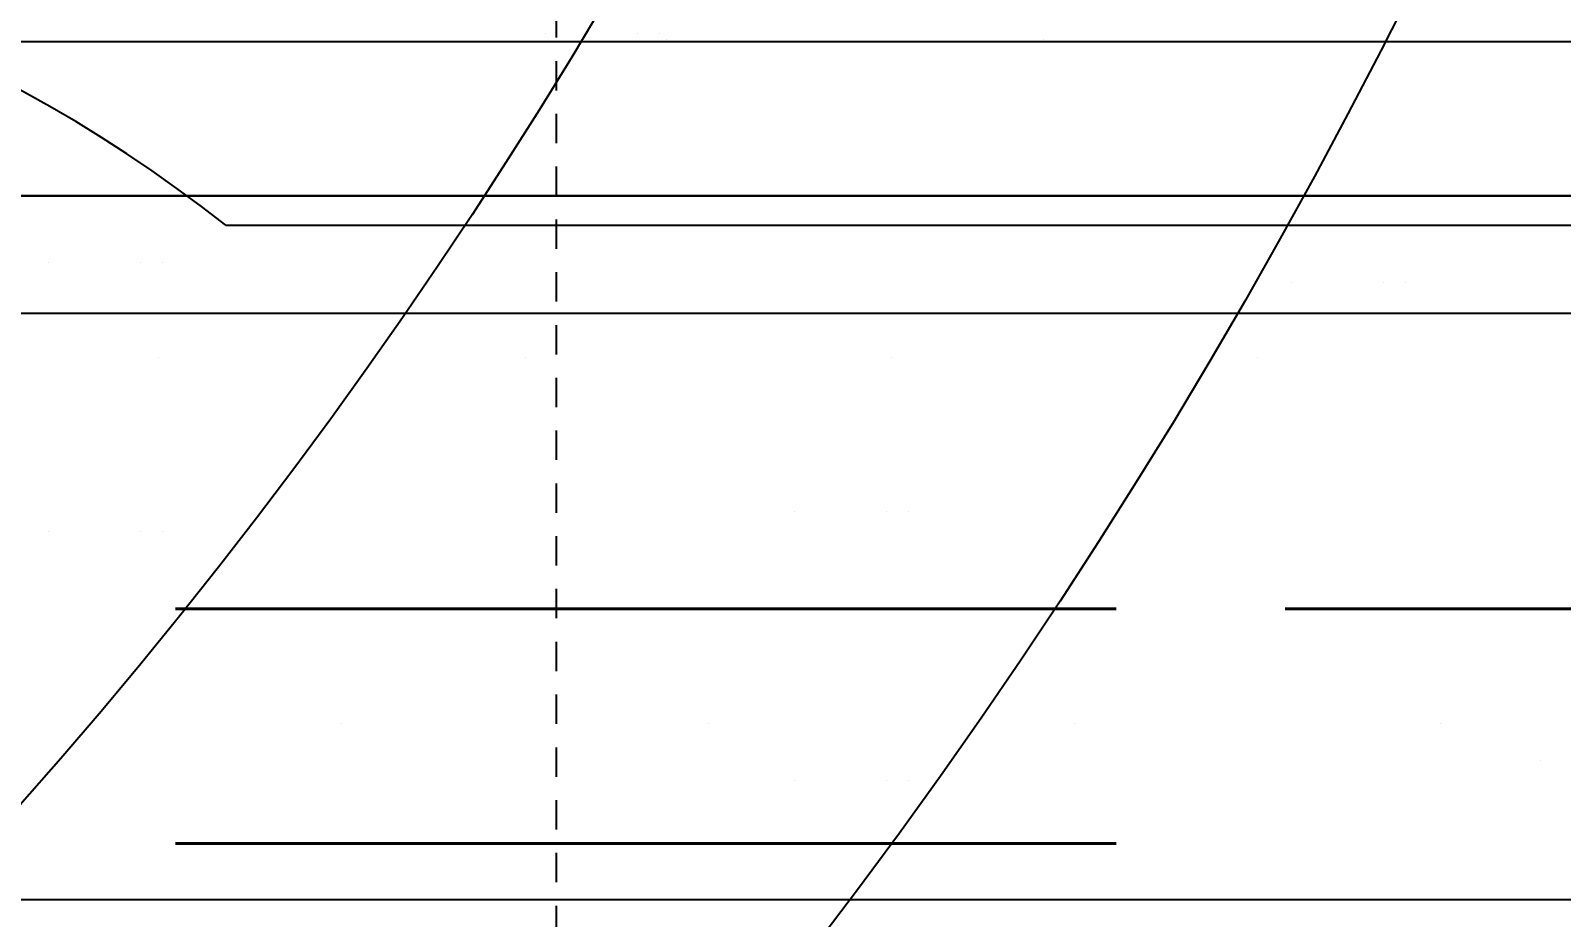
# Model space of a CAD drawing. Header units: inches. Extents: x -31 to 122, y -49 to 49.
# Drawn here: x 16.51 to 23.04, y -15.07 to -11.3 of the extents above; entities that cross this region are included whole.
import ezdxf
from ezdxf.enums import TextEntityAlignment as Align

# ---------------------------------------------------------------- set-up
doc = ezdxf.new("R2010")
doc.units = ezdxf.units.IN
doc.header["$MEASUREMENT"] = 0
doc.linetypes.add('HIDDEN2', pattern=[0.1875, 0.125, -0.0625])
for name, color, linetype in [('M-BLKA', 4, 'Continuous'), ('M-TRBX-AIRT', 4, 'Continuous'), ('M-TRBX-WTRT', 4, 'Continuous')]:
    doc.layers.add(name, color=color, linetype=linetype)
doc.styles.add('BRA-NRW1', font='romans.shx', dxfattribs={"width": 0.65, "height": 8})
doc.styles.add('BRA-NRW2', font='romans.shx', dxfattribs={"width": 0.6, "height": 7})

# ---------------------------------------------------------------- blocks, each defined once
blk = doc.blocks.new('HVIF12')
blk.add_line((11, -12.5), (37, -12.5))
blk = doc.blocks.new('HVRF25')
blk.add_circle((0, 0), 22)
blk = doc.blocks.new('HVRF37')
at = {"linetype": 'HIDDEN2'}
blk.add_lwpolyline([(-18.75, 18.75), (-18.75, -18.75), (18.75, -18.75), (18.75, 18.75)], close=True, dxfattribs=at)
blk.add_circle((0, 0), 31)
blk = doc.blocks.new('HVRF31')
blk.add_circle((0, 0), 25)
blk = doc.blocks.new('hvtb19')
at = {"color": 4}
for p, q in [((18.7036, -11.3086), (18.7036, -11.3086)), ((21.8856, -12.3693), (21.8856, -12.3693)), ((16.5823, -13.4299), (16.5823, -13.4299)), ((19.7643, -14.4906), (19.7643, -14.4906))]:
    blk.add_line(p, q, dxfattribs=at)
blk.add_line((58, -15), (8, -15))
blk = doc.blocks.new('hvtb16e')
blk.add_line((50, -12), (0, -12))
blk = doc.blocks.new('hvtb16c')
at = {"color": 4}
blk.add_line((19.2177, -11.3345), (19.2177, -11.3345), dxfattribs=at)
blk.add_line((56, -12), (6, -12))
blk = doc.blocks.new('hvtb16')
at = {"color": 4}
blk.add_line((20.8249, -11.3345), (20.8249, -11.3345), dxfattribs=at)
blk.add_line((56, -12), (6, -12))
blk = doc.blocks.new('hvtb22e')
at = {"color": 4}
for p, q in [((17.0676, -12.2827), (17.0676, -12.2827)), ((20.2495, -13.3434), (20.2495, -13.3434))]:
    blk.add_line(p, q, dxfattribs=at)
blk = doc.blocks.new('hvtb22c')
at = {"color": 4}
for p, q in [((16.9751, -12.2827), (16.9751, -12.2827)), ((20.157, -13.3434), (20.157, -13.3434))]:
    blk.add_line(p, q, dxfattribs=at)
blk = doc.blocks.new('hvtb22')
at = {"color": 4}
for p, q in [((16.5823, -12.2827), (16.5823, -12.2827)), ((19.7643, -13.3434), (19.7643, -13.3434)), ((22.9462, -14.4041), (22.9462, -14.4041))]:
    blk.add_line(p, q, dxfattribs=at)
blk = doc.blocks.new('hvtb19e')
at = {"color": 4}
for p, q in [((19.1889, -11.3086), (19.1889, -11.3086)), ((22.3709, -12.3693), (22.3709, -12.3693)), ((17.0676, -13.4299), (17.0676, -13.4299)), ((20.2495, -14.4906), (20.2495, -14.4906))]:
    blk.add_line(p, q, dxfattribs=at)
blk.add_line((50, -15), (0, -15))
blk = doc.blocks.new('hvtb19c')
at = {"color": 4}
for p, q in [((19.0964, -11.3086), (19.0964, -11.3086)), ((22.2784, -12.3693), (22.2784, -12.3693)), ((16.9751, -13.4299), (16.9751, -13.4299)), ((20.157, -14.4906), (20.157, -14.4906))]:
    blk.add_line(p, q, dxfattribs=at)
blk.add_line((58, -15), (8, -15))
blk = doc.blocks.new('*X158')
at = {"color": 0}
for p, q in [((5080.46875, 2817.1875), (5080.46875, 2817.1875)), ((5082.03125, 2817.1875), (5082.03125, 2817.1875)), ((5083.59375, 2817.1875), (5083.59375, 2817.1875)), ((5085.15625, 2817.1875), (5085.15625, 2817.1875)), ((5081.25, 2815.625), (5081.25, 2815.625)), ((5082.8125, 2815.625), (5082.8125, 2815.625)), ((5084.375, 2815.625), (5084.375, 2815.625)), ((5085.9375, 2815.625), (5085.9375, 2815.625))]:
    blk.add_line(p, q, dxfattribs=at)
blk = doc.blocks.new('hvtbeav6n')
at = {"color": 8}
blk.add_blockref('*X158', (-5063.4155, -2829.8739), dxfattribs=at)
blk = doc.blocks.new('*X162')
at = {"color": 0}
for p, q in [((5080.46875, 2817.1875), (5080.46875, 2817.1875)), ((5082.03125, 2817.1875), (5082.03125, 2817.1875)), ((5083.59375, 2817.1875), (5083.59375, 2817.1875)), ((5085.15625, 2817.1875), (5085.15625, 2817.1875)), ((5081.25, 2815.625), (5081.25, 2815.625)), ((5082.8125, 2815.625), (5082.8125, 2815.625)), ((5084.375, 2815.625), (5084.375, 2815.625)), ((5085.9375, 2815.625), (5085.9375, 2815.625))]:
    blk.add_line(p, q, dxfattribs=at)
blk = doc.blocks.new('hvtbeav6')
at = {"color": 8}
blk.add_blockref('*X162', (-5063.4155, -2829.8739), dxfattribs=at)
blk = doc.blocks.new('hvtbeav5n')
blk.add_line((17.339, -12.125), (25.5845, -12.125))
blk.add_arc((13.5948, -16.8662), 6.0413, 51.70119, 128.29881)
blk = doc.blocks.new('hvtbeav5')
blk.add_line((17.339, -12.125), (25.5845, -12.125))
blk.add_arc((13.5948, -16.8662), 6.0413, 51.70119, 128.29881)
blk = doc.blocks.new('*X193')
at = {"color": 0}
for p, q in [((5080.46875, 2817.1875), (5080.46875, 2817.1875)), ((5082.03125, 2817.1875), (5082.03125, 2817.1875)), ((5083.59375, 2817.1875), (5083.59375, 2817.1875)), ((5085.15625, 2817.1875), (5085.15625, 2817.1875)), ((5081.25, 2815.625), (5081.25, 2815.625)), ((5082.8125, 2815.625), (5082.8125, 2815.625)), ((5084.375, 2815.625), (5084.375, 2815.625)), ((5085.9375, 2815.625), (5085.9375, 2815.625))]:
    blk.add_line(p, q, dxfattribs=at)
blk = doc.blocks.new('hvtbsav6n')
at = {"color": 8}
blk.add_blockref('*X193', (-5063.4155, -2829.8739), dxfattribs=at)
blk = doc.blocks.new('*X197')
at = {"color": 0}
for p, q in [((5080.46875, 2817.1875), (5080.46875, 2817.1875)), ((5082.03125, 2817.1875), (5082.03125, 2817.1875)), ((5083.59375, 2817.1875), (5083.59375, 2817.1875)), ((5085.15625, 2817.1875), (5085.15625, 2817.1875)), ((5081.25, 2815.625), (5081.25, 2815.625)), ((5082.8125, 2815.625), (5082.8125, 2815.625)), ((5084.375, 2815.625), (5084.375, 2815.625)), ((5085.9375, 2815.625), (5085.9375, 2815.625))]:
    blk.add_line(p, q, dxfattribs=at)
blk = doc.blocks.new('hvtbsav6')
at = {"color": 8}
blk.add_blockref('*X197', (-5063.4155, -2829.8739), dxfattribs=at)
blk = doc.blocks.new('hvtbsav5n')
blk.add_line((17.339, -12.125), (25.5845, -12.125))
blk.add_arc((13.5948, -16.8662), 6.0413, 51.70119, 128.29881)
blk = doc.blocks.new('hvtbsav5')
blk.add_line((17.339, -12.125), (25.5845, -12.125))
blk.add_arc((13.5948, -16.8662), 6.0413, 51.70119, 128.29881)
blk = doc.blocks.new('TB-EV4')
blk.add_line((4.3311, -12), (106.0811, -12))
at = {"layer": 'M-BLKA', "style": 'BRA-NRW1', "width": 0.65}
for tag, p in [('BOXTYPE', (25.2061, 0)), ('SOUND', (88.0811, 0)), ('ATC', (20.9072, -30))]:
    blk.add_attdef(tag, text='', height=8, dxfattribs=at).set_placement(p, align=Align.MIDDLE_CENTER)
at = {"layer": 'M-TRBX-AIRT', "style": 'BRA-NRW1', "width": 0.65}
blk.add_attdef('AIR', text='', height=8, dxfattribs=at).set_placement((20.9072, -18), align=Align.MIDDLE_CENTER)
at = {"layer": 'M-TRBX-WTRT', "style": 'BRA-NRW1', "width": 0.65}
blk.add_attdef('WATER', text='', height=8, dxfattribs=at).set_placement((20.9072, -18), align=Align.MIDDLE_CENTER)
blk = doc.blocks.new('TB-VCVns16')
blk.add_line((30, -12), (6, -12))
at = {"layer": 'M-BLKA'}
for tag, height, style, width, p in [('BOXTYPE', 7, 'BRA-NRW2', 0.6, (16.4913, 0)), ('ATC', 8, 'BRA-NRW1', 0.65, (25.1305, -30.5203))]:
    blk.add_attdef(tag, text='', height=height, dxfattribs=dict(at, style=style, width=width)).set_placement(p, align=Align.MIDDLE_CENTER)
at = {"layer": 'M-TRBX-AIRT', "style": 'BRA-NRW1', "width": 0.65}
blk.add_attdef('AIR', text='', height=8, dxfattribs=at).set_placement((25.1305, -18.155), align=Align.MIDDLE_CENTER)
at = {"layer": 'M-TRBX-WTRT', "style": 'BRA-NRW1', "width": 0.65}
blk.add_attdef('WATER', text='', height=8, dxfattribs=at).set_placement((25.1305, -18.155), align=Align.MIDDLE_CENTER)
blk = doc.blocks.new('TB-VCV5')
at = {"layer": 'M-BLKA', "style": 'BRA-NRW1', "width": 0.65}
for tag, p in [('BOXTYPE', (33.5, 0)), ('ATC', (23.8628, -25.3764))]:
    blk.add_attdef(tag, text='', height=8, dxfattribs=at).set_placement(p, align=Align.MIDDLE_CENTER)
at = {"layer": 'M-TRBX-AIRT', "style": 'BRA-NRW1', "width": 0.65}
blk.add_attdef('AIR', text='', height=8, dxfattribs=at).set_placement((23.8628, -13.1882), align=Align.MIDDLE_CENTER)
at = {"layer": 'M-TRBX-WTRT', "style": 'BRA-NRW1', "width": 0.65}
blk.add_attdef('WATER', text='', height=8, dxfattribs=at).set_placement((23.8628, -13.1882), align=Align.MIDDLE_CENTER)
blk = doc.blocks.new('TB-VCV19')
blk.add_line((63, -15), (8, -15))
at = {"layer": 'M-BLKA', "style": 'BRA-NRW1', "width": 0.65}
for tag, p in [('BOXTYPE', (35.5, 0)), ('ATC', (27.1305, -33.5203))]:
    blk.add_attdef(tag, text='', height=8, dxfattribs=at).set_placement(p, align=Align.MIDDLE_CENTER)
at = {"layer": 'M-TRBX-AIRT', "style": 'BRA-NRW1', "width": 0.65}
blk.add_attdef('AIR', text='', height=8, dxfattribs=at).set_placement((27.1305, -21.155), align=Align.MIDDLE_CENTER)
at = {"layer": 'M-TRBX-WTRT', "style": 'BRA-NRW1', "width": 0.65}
blk.add_attdef('WATER', text='', height=8, dxfattribs=at).set_placement((27.1305, -21.155), align=Align.MIDDLE_CENTER)
blk = doc.blocks.new('TB-VCV16')
blk.add_line((61, -12), (6, -12))
at = {"layer": 'M-BLKA', "style": 'BRA-NRW1', "width": 0.65}
for tag, p in [('BOXTYPE', (33.5, 0)), ('ATC', (25.1305, -30.5203))]:
    blk.add_attdef(tag, text='', height=8, dxfattribs=at).set_placement(p, align=Align.MIDDLE_CENTER)
at = {"layer": 'M-TRBX-AIRT', "style": 'BRA-NRW1', "width": 0.65}
blk.add_attdef('AIR', text='', height=8, dxfattribs=at).set_placement((25.1305, -18.155), align=Align.MIDDLE_CENTER)
at = {"layer": 'M-TRBX-WTRT', "style": 'BRA-NRW1', "width": 0.65}
blk.add_attdef('WATER', text='', height=8, dxfattribs=at).set_placement((25.1305, -18.155), align=Align.MIDDLE_CENTER)
blk = doc.blocks.new('TB-SV4')
blk.add_line((4.6896, -11.3414), (106.4396, -11.3414))
at = {"layer": 'M-BLKA', "style": 'BRA-NRW1', "width": 0.65}
for tag, p in [('BOXTYPE', (25.0489, 0)), ('HEAT', (58.0489, 0)), ('SOUND', (88.0489, 0)), ('ATC', (21.264, -29.3414))]:
    blk.add_attdef(tag, text='', height=8, dxfattribs=at).set_placement(p, align=Align.MIDDLE_CENTER)
at = {"layer": 'M-TRBX-AIRT', "style": 'BRA-NRW1', "width": 0.65}
blk.add_attdef('AIR', text='', height=8, dxfattribs=at).set_placement((21.264, -17.3414), align=Align.MIDDLE_CENTER)
at = {"layer": 'M-TRBX-WTRT', "style": 'BRA-NRW1', "width": 0.65}
blk.add_attdef('WATER', text='', height=8, dxfattribs=at).set_placement((21.264, -17.3414), align=Align.MIDDLE_CENTER)
blk = doc.blocks.new('TB-VVR12')
at = {"layer": 'M-BLKA', "style": 'BRA-NRW1', "width": 0.65}
for tag, p in [('BOXTYPE', (25, 0)), ('ATC', (19.1305, -26.5646))]:
    blk.add_attdef(tag, text='', height=8, dxfattribs=at).set_placement(p, align=Align.MIDDLE_CENTER)
at = {"layer": 'M-TRBX-AIRT', "style": 'BRA-NRW1', "width": 0.65}
blk.add_attdef('AIR', text='', height=8, dxfattribs=at).set_placement((19.1305, -14.1882), align=Align.MIDDLE_CENTER)
at = {"layer": 'M-TRBX-WTRT', "style": 'BRA-NRW1', "width": 0.65}
blk.add_attdef('WATER', text='', height=8, dxfattribs=at).set_placement((19.1305, -14.1882), align=Align.MIDDLE_CENTER)
blk = doc.blocks.new('TB-VVR10')
at = {"layer": 'M-BLKA', "style": 'BRA-NRW1', "width": 0.65}
for tag, p in [('BOXTYPE', (25, 0)), ('ATC', (19.1305, -25.5646))]:
    blk.add_attdef(tag, text='', height=8, dxfattribs=at).set_placement(p, align=Align.MIDDLE_CENTER)
at = {"layer": 'M-TRBX-AIRT', "style": 'BRA-NRW1', "width": 0.65}
blk.add_attdef('AIR', text='', height=8, dxfattribs=at).set_placement((19.1305, -13.1882), align=Align.MIDDLE_CENTER)
at = {"layer": 'M-TRBX-WTRT', "style": 'BRA-NRW1', "width": 0.65}
blk.add_attdef('WATER', text='', height=8, dxfattribs=at).set_placement((19.1305, -13.1882), align=Align.MIDDLE_CENTER)
blk = doc.blocks.new('TB-VVE8')
at = {"layer": 'M-BLKA', "style": 'BRA-NRW1', "width": 0.65}
for tag, p in [('BOXTYPE', (25, 0)), ('ATC', (19.1305, -25.5646))]:
    blk.add_attdef(tag, text='', height=8, dxfattribs=at).set_placement(p, align=Align.MIDDLE_CENTER)
at = {"layer": 'M-TRBX-AIRT', "style": 'BRA-NRW1', "width": 0.65}
blk.add_attdef('AIR', text='', height=8, dxfattribs=at).set_placement((19.1305, -13.1882), align=Align.MIDDLE_CENTER)
at = {"layer": 'M-TRBX-WTRT', "style": 'BRA-NRW1', "width": 0.65}
blk.add_attdef('WATER', text='', height=8, dxfattribs=at).set_placement((19.1305, -13.1882), align=Align.MIDDLE_CENTER)
blk = doc.blocks.new('TB-VVE6')
at = {"layer": 'M-BLKA', "style": 'BRA-NRW1', "width": 0.65}
for tag, p in [('BOXTYPE', (25, 0)), ('ATC', (19.1305, -25.5646))]:
    blk.add_attdef(tag, text='', height=8, dxfattribs=at).set_placement(p, align=Align.MIDDLE_CENTER)
at = {"layer": 'M-TRBX-AIRT', "style": 'BRA-NRW1', "width": 0.65}
blk.add_attdef('AIR', text='', height=8, dxfattribs=at).set_placement((19.1305, -13.1882), align=Align.MIDDLE_CENTER)
at = {"layer": 'M-TRBX-WTRT', "style": 'BRA-NRW1', "width": 0.65}
blk.add_attdef('WATER', text='', height=8, dxfattribs=at).set_placement((19.1305, -13.1882), align=Align.MIDDLE_CENTER)
blk = doc.blocks.new('TB-VVE5')
at = {"layer": 'M-BLKA', "style": 'BRA-NRW1', "width": 0.65}
for tag, p in [('BOXTYPE', (25, 0)), ('ATC', (19.1305, -25.5646))]:
    blk.add_attdef(tag, text='', height=8, dxfattribs=at).set_placement(p, align=Align.MIDDLE_CENTER)
at = {"layer": 'M-TRBX-AIRT', "style": 'BRA-NRW1', "width": 0.65}
blk.add_attdef('AIR', text='', height=8, dxfattribs=at).set_placement((19.1305, -13.1882), align=Align.MIDDLE_CENTER)
at = {"layer": 'M-TRBX-WTRT', "style": 'BRA-NRW1', "width": 0.65}
blk.add_attdef('WATER', text='', height=8, dxfattribs=at).set_placement((19.1305, -13.1882), align=Align.MIDDLE_CENTER)
blk = doc.blocks.new('TB-VVE19')
blk.add_line((50, -15), (0, -15))
at = {"layer": 'M-BLKA', "style": 'BRA-NRW1', "width": 0.65}
for tag, p in [('BOXTYPE', (25, 0)), ('ATC', (19.1305, -33.5646))]:
    blk.add_attdef(tag, text='', height=8, dxfattribs=at).set_placement(p, align=Align.MIDDLE_CENTER)
at = {"layer": 'M-TRBX-AIRT', "style": 'BRA-NRW1', "width": 0.65}
blk.add_attdef('AIR', text='', height=8, dxfattribs=at).set_placement((19.1305, -21.1882), align=Align.MIDDLE_CENTER)
at = {"layer": 'M-TRBX-WTRT', "style": 'BRA-NRW1', "width": 0.65}
blk.add_attdef('WATER', text='', height=8, dxfattribs=at).set_placement((19.1305, -21.1882), align=Align.MIDDLE_CENTER)
blk = doc.blocks.new('TB-VVE16')
blk.add_line((50, -12), (0, -12))
at = {"layer": 'M-BLKA', "style": 'BRA-NRW1', "width": 0.65}
for tag, p in [('BOXTYPE', (25, 0)), ('ATC', (19.1305, -30.5646))]:
    blk.add_attdef(tag, text='', height=8, dxfattribs=at).set_placement(p, align=Align.MIDDLE_CENTER)
at = {"layer": 'M-TRBX-AIRT', "style": 'BRA-NRW1', "width": 0.65}
blk.add_attdef('AIR', text='', height=8, dxfattribs=at).set_placement((19.1305, -18.1882), align=Align.MIDDLE_CENTER)
at = {"layer": 'M-TRBX-WTRT', "style": 'BRA-NRW1', "width": 0.65}
blk.add_attdef('WATER', text='', height=8, dxfattribs=at).set_placement((19.1305, -18.1882), align=Align.MIDDLE_CENTER)
blk = doc.blocks.new('TB-VVE12')
at = {"layer": 'M-BLKA', "style": 'BRA-NRW1', "width": 0.65}
for tag, p in [('BOXTYPE', (25, 0)), ('ATC', (19.1305, -26.5646))]:
    blk.add_attdef(tag, text='', height=8, dxfattribs=at).set_placement(p, align=Align.MIDDLE_CENTER)
at = {"layer": 'M-TRBX-AIRT', "style": 'BRA-NRW1', "width": 0.65}
blk.add_attdef('AIR', text='', height=8, dxfattribs=at).set_placement((19.1305, -14.1882), align=Align.MIDDLE_CENTER)
at = {"layer": 'M-TRBX-WTRT', "style": 'BRA-NRW1', "width": 0.65}
blk.add_attdef('WATER', text='', height=8, dxfattribs=at).set_placement((19.1305, -14.1882), align=Align.MIDDLE_CENTER)
blk = doc.blocks.new('TB-VVE10')
at = {"layer": 'M-BLKA', "style": 'BRA-NRW1', "width": 0.65}
for tag, p in [('BOXTYPE', (25, 0)), ('ATC', (19.1305, -25.5646))]:
    blk.add_attdef(tag, text='', height=8, dxfattribs=at).set_placement(p, align=Align.MIDDLE_CENTER)
at = {"layer": 'M-TRBX-AIRT', "style": 'BRA-NRW1', "width": 0.65}
blk.add_attdef('AIR', text='', height=8, dxfattribs=at).set_placement((19.1305, -13.1882), align=Align.MIDDLE_CENTER)
at = {"layer": 'M-TRBX-WTRT', "style": 'BRA-NRW1', "width": 0.65}
blk.add_attdef('WATER', text='', height=8, dxfattribs=at).set_placement((19.1305, -13.1882), align=Align.MIDDLE_CENTER)
blk = doc.blocks.new('TB-VCVns5')
at = {"layer": 'M-BLKA'}
for tag, height, style, width, p in [('BOXTYPE', 7, 'BRA-NRW2', 0.6, (16.1265, 0)), ('ATC', 8, 'BRA-NRW1', 0.65, (23.8628, -25.3764))]:
    blk.add_attdef(tag, text='', height=height, dxfattribs=dict(at, style=style, width=width)).set_placement(p, align=Align.MIDDLE_CENTER)
at = {"layer": 'M-TRBX-AIRT', "style": 'BRA-NRW1', "width": 0.65}
blk.add_attdef('AIR', text='', height=8, dxfattribs=at).set_placement((23.8628, -13.1882), align=Align.MIDDLE_CENTER)
at = {"layer": 'M-TRBX-WTRT', "style": 'BRA-NRW1', "width": 0.65}
blk.add_attdef('WATER', text='', height=8, dxfattribs=at).set_placement((23.8628, -13.1882), align=Align.MIDDLE_CENTER)
blk = doc.blocks.new('TB-VCVns19')
blk.add_line((32, -15), (8, -15))
at = {"layer": 'M-BLKA'}
for tag, height, style, width, p in [('BOXTYPE', 7, 'BRA-NRW2', 0.6, (18.0472, 0)), ('ATC', 8, 'BRA-NRW1', 0.65, (27.1305, -33.5203))]:
    blk.add_attdef(tag, text='', height=height, dxfattribs=dict(at, style=style, width=width)).set_placement(p, align=Align.MIDDLE_CENTER)
at = {"layer": 'M-TRBX-AIRT', "style": 'BRA-NRW1', "width": 0.65}
blk.add_attdef('AIR', text='', height=8, dxfattribs=at).set_placement((27.1305, -21.155), align=Align.MIDDLE_CENTER)
at = {"layer": 'M-TRBX-WTRT', "style": 'BRA-NRW1', "width": 0.65}
blk.add_attdef('WATER', text='', height=8, dxfattribs=at).set_placement((27.1305, -21.155), align=Align.MIDDLE_CENTER)
blk = doc.blocks.new('TB-VVR8')
at = {"layer": 'M-BLKA', "style": 'BRA-NRW1', "width": 0.65}
for tag, p in [('BOXTYPE', (25, 0)), ('ATC', (19.1305, -25.5646))]:
    blk.add_attdef(tag, text='', height=8, dxfattribs=at).set_placement(p, align=Align.MIDDLE_CENTER)
at = {"layer": 'M-TRBX-AIRT', "style": 'BRA-NRW1', "width": 0.65}
blk.add_attdef('AIR', text='', height=8, dxfattribs=at).set_placement((19.1305, -13.1882), align=Align.MIDDLE_CENTER)
at = {"layer": 'M-TRBX-WTRT', "style": 'BRA-NRW1', "width": 0.65}
blk.add_attdef('WATER', text='', height=8, dxfattribs=at).set_placement((19.1305, -13.1882), align=Align.MIDDLE_CENTER)
blk = doc.blocks.new('TB-VVR6')
at = {"layer": 'M-BLKA', "style": 'BRA-NRW1', "width": 0.65}
for tag, p in [('BOXTYPE', (25, 0)), ('ATC', (19.1305, -25.5646))]:
    blk.add_attdef(tag, text='', height=8, dxfattribs=at).set_placement(p, align=Align.MIDDLE_CENTER)
at = {"layer": 'M-TRBX-AIRT', "style": 'BRA-NRW1', "width": 0.65}
blk.add_attdef('AIR', text='', height=8, dxfattribs=at).set_placement((19.1305, -13.1882), align=Align.MIDDLE_CENTER)
at = {"layer": 'M-TRBX-WTRT', "style": 'BRA-NRW1', "width": 0.65}
blk.add_attdef('WATER', text='', height=8, dxfattribs=at).set_placement((19.1305, -13.1882), align=Align.MIDDLE_CENTER)
blk = doc.blocks.new('TB-VVR5')
at = {"layer": 'M-BLKA', "style": 'BRA-NRW1', "width": 0.65}
for tag, p in [('BOXTYPE', (25, 0)), ('ATC', (19.1305, -25.5646))]:
    blk.add_attdef(tag, text='', height=8, dxfattribs=at).set_placement(p, align=Align.MIDDLE_CENTER)
at = {"layer": 'M-TRBX-AIRT', "style": 'BRA-NRW1', "width": 0.65}
blk.add_attdef('AIR', text='', height=8, dxfattribs=at).set_placement((19.1305, -13.1882), align=Align.MIDDLE_CENTER)
at = {"layer": 'M-TRBX-WTRT', "style": 'BRA-NRW1', "width": 0.65}
blk.add_attdef('WATER', text='', height=8, dxfattribs=at).set_placement((19.1305, -13.1882), align=Align.MIDDLE_CENTER)
blk = doc.blocks.new('TB-VVR19')
blk.add_line((50, -15), (0, -15))
at = {"layer": 'M-BLKA', "style": 'BRA-NRW1', "width": 0.65}
for tag, p in [('BOXTYPE', (25, 0)), ('ATC', (19.1305, -33.5646))]:
    blk.add_attdef(tag, text='', height=8, dxfattribs=at).set_placement(p, align=Align.MIDDLE_CENTER)
at = {"layer": 'M-TRBX-AIRT', "style": 'BRA-NRW1', "width": 0.65}
blk.add_attdef('AIR', text='', height=8, dxfattribs=at).set_placement((19.1305, -21.1882), align=Align.MIDDLE_CENTER)
at = {"layer": 'M-TRBX-WTRT', "style": 'BRA-NRW1', "width": 0.65}
blk.add_attdef('WATER', text='', height=8, dxfattribs=at).set_placement((19.1305, -21.1882), align=Align.MIDDLE_CENTER)
blk = doc.blocks.new('TB-VVR16')
blk.add_line((50, -12), (0, -12))
at = {"layer": 'M-BLKA', "style": 'BRA-NRW1', "width": 0.65}
for tag, p in [('BOXTYPE', (25, 0)), ('ATC', (19.1305, -30.5646))]:
    blk.add_attdef(tag, text='', height=8, dxfattribs=at).set_placement(p, align=Align.MIDDLE_CENTER)
at = {"layer": 'M-TRBX-AIRT', "style": 'BRA-NRW1', "width": 0.65}
blk.add_attdef('AIR', text='', height=8, dxfattribs=at).set_placement((19.1305, -18.1882), align=Align.MIDDLE_CENTER)
at = {"layer": 'M-TRBX-WTRT', "style": 'BRA-NRW1', "width": 0.65}
blk.add_attdef('WATER', text='', height=8, dxfattribs=at).set_placement((19.1305, -18.1882), align=Align.MIDDLE_CENTER)

msp = doc.modelspace()

# ---------------------------------------------------------------- block references
for name in ['HVRF37', 'HVRF31', 'HVRF25', 'hvtbeav6n', 'hvtbeav6', 'hvtbeav5', 'hvtbsav6n', 'hvtbsav6', 'hvtbsav5n', 'hvtbsav5', 'hvtb22e', 'hvtb22c', 'hvtb22', 'TB-VVE19', 'TB-VVR19', 'hvtb19', 'hvtb19e', 'hvtb19c', 'TB-VCV19', 'TB-VCVns19', 'TB-SV4', 'HVIF12', 'hvtbeav5n', 'TB-VVE16', 'TB-VVR16', 'TB-EV4', 'TB-VCVns16', 'TB-VCV16', 'hvtb16e', 'hvtb16c', 'hvtb16']:
    msp.add_blockref(name, (0, 0))
ref = msp.add_blockref('TB-VVR12', (0, 0))
ref.add_attrib('AIR', '-', dxfattribs={"layer": 'M-TRBX-AIRT', "height": 8, "style": 'BRA-NRW1', "width": 0.65}).set_placement((19.1305, -14.1882), align=Align.MIDDLE_CENTER)
ref.add_attrib('WATER', '-', dxfattribs={"layer": 'M-TRBX-WTRT', "height": 8, "style": 'BRA-NRW1', "width": 0.65}).set_placement((19.1305, -14.1882), align=Align.MIDDLE_CENTER)
ref = msp.add_blockref('TB-VVE12', (0, 0))
ref.add_attrib('AIR', '-', dxfattribs={"layer": 'M-TRBX-AIRT', "height": 8, "style": 'BRA-NRW1', "width": 0.65}).set_placement((19.1305, -14.1882), align=Align.MIDDLE_CENTER)
ref.add_attrib('WATER', '-', dxfattribs={"layer": 'M-TRBX-WTRT', "height": 8, "style": 'BRA-NRW1', "width": 0.65}).set_placement((19.1305, -14.1882), align=Align.MIDDLE_CENTER)
ref = msp.add_blockref('TB-VVR10', (0, 0))
ref.add_attrib('AIR', '-', dxfattribs={"layer": 'M-TRBX-AIRT', "height": 8, "style": 'BRA-NRW1', "width": 0.65}).set_placement((19.1305, -13.1882), align=Align.MIDDLE_CENTER)
ref.add_attrib('WATER', '-', dxfattribs={"layer": 'M-TRBX-WTRT', "height": 8, "style": 'BRA-NRW1', "width": 0.65}).set_placement((19.1305, -13.1882), align=Align.MIDDLE_CENTER)
ref = msp.add_blockref('TB-VVE8', (0, 0))
ref.add_attrib('AIR', '-', dxfattribs={"layer": 'M-TRBX-AIRT', "height": 8, "style": 'BRA-NRW1', "width": 0.65}).set_placement((19.1305, -13.1882), align=Align.MIDDLE_CENTER)
ref.add_attrib('WATER', '-', dxfattribs={"layer": 'M-TRBX-WTRT', "height": 8, "style": 'BRA-NRW1', "width": 0.65}).set_placement((19.1305, -13.1882), align=Align.MIDDLE_CENTER)
ref = msp.add_blockref('TB-VVE6', (0, 0))
ref.add_attrib('AIR', '-', dxfattribs={"layer": 'M-TRBX-AIRT', "height": 8, "style": 'BRA-NRW1', "width": 0.65}).set_placement((19.1305, -13.1882), align=Align.MIDDLE_CENTER)
ref.add_attrib('WATER', '-', dxfattribs={"layer": 'M-TRBX-WTRT', "height": 8, "style": 'BRA-NRW1', "width": 0.65}).set_placement((19.1305, -13.1882), align=Align.MIDDLE_CENTER)
ref = msp.add_blockref('TB-VVE5', (0, 0))
ref.add_attrib('AIR', '-', dxfattribs={"layer": 'M-TRBX-AIRT', "height": 8, "style": 'BRA-NRW1', "width": 0.65}).set_placement((19.1305, -13.1882), align=Align.MIDDLE_CENTER)
ref.add_attrib('WATER', '-', dxfattribs={"layer": 'M-TRBX-WTRT', "height": 8, "style": 'BRA-NRW1', "width": 0.65}).set_placement((19.1305, -13.1882), align=Align.MIDDLE_CENTER)
ref = msp.add_blockref('TB-VVE10', (0, 0))
ref.add_attrib('AIR', '-', dxfattribs={"layer": 'M-TRBX-AIRT', "height": 8, "style": 'BRA-NRW1', "width": 0.65}).set_placement((19.1305, -13.1882), align=Align.MIDDLE_CENTER)
ref.add_attrib('WATER', '-', dxfattribs={"layer": 'M-TRBX-WTRT', "height": 8, "style": 'BRA-NRW1', "width": 0.65}).set_placement((19.1305, -13.1882), align=Align.MIDDLE_CENTER)
ref = msp.add_blockref('TB-VVR8', (0, 0))
ref.add_attrib('AIR', '-', dxfattribs={"layer": 'M-TRBX-AIRT', "height": 8, "style": 'BRA-NRW1', "width": 0.65}).set_placement((19.1305, -13.1882), align=Align.MIDDLE_CENTER)
ref.add_attrib('WATER', '-', dxfattribs={"layer": 'M-TRBX-WTRT', "height": 8, "style": 'BRA-NRW1', "width": 0.65}).set_placement((19.1305, -13.1882), align=Align.MIDDLE_CENTER)
ref = msp.add_blockref('TB-VVR6', (0, 0))
ref.add_attrib('AIR', '-', dxfattribs={"layer": 'M-TRBX-AIRT', "height": 8, "style": 'BRA-NRW1', "width": 0.65}).set_placement((19.1305, -13.1882), align=Align.MIDDLE_CENTER)
ref.add_attrib('WATER', '-', dxfattribs={"layer": 'M-TRBX-WTRT', "height": 8, "style": 'BRA-NRW1', "width": 0.65}).set_placement((19.1305, -13.1882), align=Align.MIDDLE_CENTER)
ref = msp.add_blockref('TB-VVR5', (0, 0))
ref.add_attrib('AIR', '-', dxfattribs={"layer": 'M-TRBX-AIRT', "height": 8, "style": 'BRA-NRW1', "width": 0.65}).set_placement((19.1305, -13.1882), align=Align.MIDDLE_CENTER)
ref.add_attrib('WATER', '-', dxfattribs={"layer": 'M-TRBX-WTRT', "height": 8, "style": 'BRA-NRW1', "width": 0.65}).set_placement((19.1305, -13.1882), align=Align.MIDDLE_CENTER)
ref = msp.add_blockref('TB-VCV5', (0, 0))
ref.add_attrib('AIR', '-', dxfattribs={"layer": 'M-TRBX-AIRT', "height": 8, "style": 'BRA-NRW1', "width": 0.65}).set_placement((23.8628, -13.1882), align=Align.MIDDLE_CENTER)
ref.add_attrib('WATER', '-', dxfattribs={"layer": 'M-TRBX-WTRT', "height": 8, "style": 'BRA-NRW1', "width": 0.65}).set_placement((23.8628, -13.1882), align=Align.MIDDLE_CENTER)
ref = msp.add_blockref('TB-VCVns5', (0, 0))
ref.add_attrib('AIR', '-', dxfattribs={"layer": 'M-TRBX-AIRT', "height": 8, "style": 'BRA-NRW1', "width": 0.65}).set_placement((23.8628, -13.1882), align=Align.MIDDLE_CENTER)
ref.add_attrib('WATER', '-', dxfattribs={"layer": 'M-TRBX-WTRT', "height": 8, "style": 'BRA-NRW1', "width": 0.65}).set_placement((23.8628, -13.1882), align=Align.MIDDLE_CENTER)

doc.saveas('drawing.dxf')
